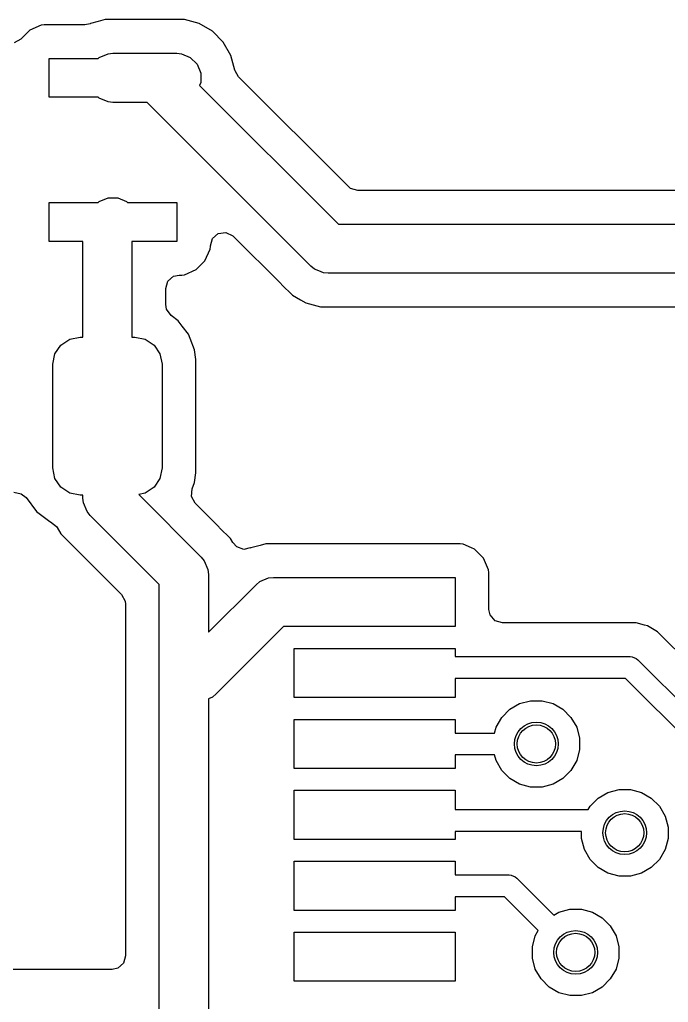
# Model space of a CAD drawing. Header units: inches. Extents: x 0.23 to 2.97, y 0.23 to 1.77.
# Drawn here: x 2.1081 to 2.342, y 1.0865 to 1.4411 of the extents above; entities that cross this region are included whole.
import ezdxf

# ---------------------------------------------------------------- set-up
doc = ezdxf.new("R2010")
doc.units = ezdxf.units.IN
doc.header["$MEASUREMENT"] = 0
doc.layers.add('BLACK', color=250, linetype='CONTINUOUS')

msp = doc.modelspace()

# ---------------------------------------------------------------- linework, layer by layer
at = {"layer": 'BLACK', "linetype": 'CONTINUOUS'}
for p, q in [((2.13351, 1.43957), (2.13164, 1.4392)), ((2.13365, 1.43963), (2.13351, 1.43957)), ((2.13648, 1.44039), (2.13365, 1.43963)), ((2.13899, 1.44106), (2.13648, 1.44039)), ((2.15469, 1.44106), (2.13899, 1.44106)), ((2.15499, 1.44106), (2.15469, 1.44106)), ((2.15469, 1.44106), (2.15469, 1.44106)), ((2.16052, 1.44106), (2.15499, 1.44106)), ((2.16082, 1.44106), (2.16052, 1.44106)), ((2.16752, 1.44106), (2.16082, 1.44106)), ((2.16082, 1.44106), (2.16082, 1.44106)), ((2.17286, 1.43963), (2.16752, 1.44106)), ((2.16752, 1.44106), (2.16752, 1.44106)), ((2.17765, 1.43686), (2.17286, 1.43963)), ((2.11177, 1.43725), (2.10854, 1.43402)), ((2.11592, 1.43908), (2.11177, 1.43725)), ((2.11694, 1.4392), (2.11592, 1.43908)), ((2.13164, 1.4392), (2.11694, 1.4392)), ((2.18156, 1.43295), (2.17765, 1.43686)), ((2.10854, 1.43402), (2.10613, 1.4327)), ((2.18432, 1.42816), (2.18156, 1.43295)), ((2.14003, 1.42874), (2.14175, 1.42891)), ((2.14175, 1.42891), (2.16475, 1.42891)), ((2.16475, 1.42891), (2.16648, 1.42874)), ((2.11875, 1.41306), (2.11875, 1.42706)), ((2.11875, 1.42706), (2.13647, 1.42706)), ((2.13647, 1.42706), (2.13683, 1.42742)), ((2.13683, 1.42742), (2.14003, 1.42874)), ((2.16648, 1.42874), (2.16967, 1.42742)), ((2.16967, 1.42742), (2.17212, 1.42498)), ((2.18575, 1.42282), (2.18432, 1.42816)), ((2.17212, 1.42498), (2.17344, 1.42178)), ((2.17344, 1.42178), (2.17344, 1.41833)), ((2.1858, 1.42263), (2.18575, 1.42282)), ((2.18575, 1.42282), (2.18575, 1.42282)), ((2.18707, 1.42044), (2.1858, 1.42263)), ((2.17344, 1.41833), (2.17302, 1.41732)), ((2.22665, 1.38086), (2.18707, 1.42044)), ((2.17302, 1.41732), (2.22305, 1.36728)), ((2.13647, 1.41306), (2.11875, 1.41306)), ((2.13683, 1.41269), (2.13647, 1.41306)), ((2.14003, 1.41137), (2.13683, 1.41269)), ((2.14175, 1.4112), (2.14003, 1.41137)), ((2.15408, 1.4112), (2.14175, 1.4112)), ((2.21312, 1.35216), (2.15408, 1.4112)), ((2.22747, 1.3802), (2.22665, 1.38086)), ((2.23011, 1.37943), (2.22747, 1.3802)), ((2.35299, 1.37943), (2.23011, 1.37943)), ((2.13683, 1.37542), (2.14003, 1.37674)), ((2.14003, 1.37674), (2.14348, 1.37674)), ((2.14348, 1.37674), (2.14667, 1.37542)), ((2.11875, 1.36106), (2.11875, 1.37506)), ((2.11875, 1.37506), (2.13639, 1.37506)), ((2.13639, 1.37506), (2.13683, 1.37542)), ((2.14667, 1.37542), (2.14704, 1.37506)), ((2.14704, 1.37506), (2.16475, 1.37506)), ((2.16475, 1.37506), (2.16475, 1.36106)), ((2.22305, 1.36728), (2.45609, 1.36728)), ((2.1769, 1.35942), (2.17767, 1.36206)), ((2.17767, 1.36206), (2.17975, 1.36386)), ((2.17975, 1.36386), (2.18248, 1.36425)), ((2.18248, 1.36425), (2.18498, 1.36311)), ((2.18498, 1.36311), (2.18523, 1.36287)), ((2.18523, 1.36287), (2.20241, 1.3457)), ((2.13093, 1.36106), (2.11875, 1.36106)), ((2.13093, 1.32655), (2.13093, 1.36106)), ((2.16475, 1.36106), (2.14864, 1.36106)), ((2.14864, 1.36106), (2.14864, 1.32655)), ((2.17495, 1.35407), (2.17678, 1.35823)), ((2.17678, 1.35823), (2.1769, 1.35924)), ((2.1769, 1.35924), (2.1769, 1.35942)), ((2.16758, 1.34903), (2.17174, 1.35086)), ((2.17174, 1.35086), (2.17495, 1.35407)), ((2.21446, 1.35106), (2.21312, 1.35216)), ((2.216, 1.35042), (2.21446, 1.35106)), ((2.21446, 1.35106), (2.21446, 1.35106)), ((2.16156, 1.34667), (2.16364, 1.34847)), ((2.16364, 1.34847), (2.16567, 1.34891)), ((2.16567, 1.34891), (2.16657, 1.34891)), ((2.16657, 1.34891), (2.16758, 1.34903)), ((2.16657, 1.34891), (2.16657, 1.34891)), ((2.21766, 1.34974), (2.216, 1.35042)), ((2.21938, 1.34957), (2.21766, 1.34974)), ((2.21766, 1.34974), (2.21766, 1.34974)), ((2.4597, 1.34957), (2.21938, 1.34957)), ((2.16079, 1.34403), (2.16156, 1.34667)), ((2.16079, 1.33827), (2.16079, 1.34403)), ((2.20241, 1.3457), (2.20241, 1.3457)), ((2.20241, 1.3457), (2.20258, 1.34553)), ((2.20258, 1.34553), (2.20258, 1.34553)), ((2.20258, 1.34553), (2.20649, 1.34162)), ((2.20649, 1.34162), (2.20934, 1.33997)), ((2.16109, 1.33659), (2.16079, 1.33827)), ((2.20934, 1.33997), (2.21128, 1.33885)), ((2.21128, 1.33885), (2.21662, 1.33742)), ((2.21662, 1.33742), (2.21662, 1.33742)), ((2.21662, 1.33742), (2.22245, 1.33742)), ((2.22245, 1.33742), (2.22245, 1.33742)), ((2.22245, 1.33742), (2.45369, 1.33742)), ((2.16272, 1.33438), (2.16109, 1.33659)), ((2.16532, 1.3324), (2.16272, 1.33438)), ((2.16676, 1.3305), (2.16532, 1.3324)), ((2.16532, 1.3324), (2.16532, 1.3324)), ((2.16532, 1.3324), (2.16532, 1.3324)), ((2.16897, 1.32759), (2.16676, 1.3305)), ((2.12618, 1.3258), (2.12994, 1.32655)), ((2.12994, 1.32655), (2.13093, 1.32655)), ((2.14864, 1.32655), (2.14963, 1.32655)), ((2.14963, 1.32655), (2.15339, 1.3258)), ((2.16961, 1.32597), (2.16897, 1.32759)), ((2.16897, 1.32759), (2.16897, 1.32759)), ((2.17119, 1.32196), (2.16961, 1.32597)), ((2.12085, 1.32048), (2.12298, 1.32367)), ((2.12298, 1.32367), (2.12618, 1.3258)), ((2.15339, 1.3258), (2.15659, 1.32367)), ((2.15659, 1.32367), (2.15872, 1.32048)), ((2.1201, 1.31671), (2.12085, 1.32048)), ((2.15872, 1.32048), (2.15947, 1.31671)), ((2.17162, 1.31843), (2.17119, 1.32196)), ((2.1201, 1.27931), (2.1201, 1.31671)), ((2.15947, 1.31671), (2.15947, 1.27931)), ((2.17162, 1.29047), (2.17162, 1.31843)), ((2.17162, 1.27759), (2.17162, 1.29047)), ((2.12085, 1.27554), (2.1201, 1.27931)), ((2.15947, 1.27931), (2.15872, 1.27554)), ((2.17119, 1.27405), (2.17162, 1.27759)), ((2.12298, 1.27235), (2.12085, 1.27554)), ((2.15872, 1.27554), (2.15659, 1.27235)), ((2.17031, 1.27181), (2.17119, 1.27405)), ((2.10603, 1.27053), (2.10874, 1.27004)), ((2.10874, 1.27004), (2.11045, 1.26863)), ((2.12618, 1.27021), (2.12298, 1.27235)), ((2.12994, 1.26946), (2.12618, 1.27021)), ((2.13093, 1.26946), (2.12994, 1.26946)), ((2.13093, 1.26848), (2.13093, 1.26946)), ((2.15339, 1.27021), (2.15105, 1.26975)), ((2.15105, 1.26975), (2.17361, 1.24719)), ((2.15659, 1.27235), (2.15339, 1.27021)), ((2.17008, 1.26899), (2.17028, 1.27173)), ((2.17028, 1.27173), (2.17031, 1.27181)), ((2.11045, 1.26863), (2.11425, 1.26361)), ((2.1311, 1.26675), (2.13093, 1.26848)), ((2.13242, 1.26356), (2.1311, 1.26675)), ((2.1311, 1.26675), (2.1311, 1.26675)), ((2.1714, 1.26657), (2.17008, 1.26899)), ((2.18007, 1.2579), (2.1714, 1.26657)), ((2.11425, 1.26361), (2.11906, 1.25996)), ((2.13352, 1.26222), (2.13242, 1.26356)), ((2.15849, 1.23725), (2.13352, 1.26222)), ((2.11906, 1.25996), (2.11906, 1.25996)), ((2.11906, 1.25996), (2.11906, 1.25996)), ((2.11906, 1.25996), (2.11927, 1.25988)), ((2.11927, 1.25988), (2.12144, 1.25819)), ((2.12144, 1.25819), (2.12171, 1.25778)), ((2.12171, 1.25778), (2.12298, 1.25558)), ((2.12298, 1.25558), (2.12298, 1.25558)), ((2.12298, 1.25558), (2.12717, 1.2514)), ((2.18024, 1.25773), (2.18007, 1.2579)), ((2.18007, 1.2579), (2.18007, 1.2579)), ((2.18415, 1.25382), (2.18024, 1.25773)), ((2.18024, 1.25773), (2.18024, 1.25773)), ((2.18499, 1.25237), (2.18415, 1.25382)), ((2.18415, 1.25382), (2.18415, 1.25382)), ((2.18415, 1.25382), (2.18415, 1.25382)), ((2.18638, 1.25083), (2.18499, 1.25237)), ((2.19686, 1.25194), (2.19485, 1.2514)), ((2.20239, 1.25194), (2.19686, 1.25194)), ((2.20269, 1.25194), (2.20239, 1.25194)), ((2.23893, 1.25194), (2.20269, 1.25194)), ((2.20269, 1.25194), (2.20269, 1.25194)), ((2.26701, 1.25194), (2.23893, 1.25194)), ((2.26803, 1.25182), (2.26701, 1.25194)), ((2.26701, 1.25194), (2.26701, 1.25194)), ((2.271, 1.2505), (2.26803, 1.25182)), ((2.26803, 1.25182), (2.26803, 1.25182)), ((2.12717, 1.2514), (2.12717, 1.25139)), ((2.12717, 1.25139), (2.14491, 1.23365)), ((2.18898, 1.24993), (2.18638, 1.25083)), ((2.19119, 1.25047), (2.18898, 1.24993)), ((2.19122, 1.25038), (2.19119, 1.25047)), ((2.19152, 1.2505), (2.19122, 1.25038)), ((2.19485, 1.2514), (2.19152, 1.2505)), ((2.27218, 1.24998), (2.271, 1.2505)), ((2.27539, 1.24677), (2.27218, 1.24998)), ((2.17361, 1.24719), (2.17471, 1.24584)), ((2.17471, 1.24584), (2.17471, 1.24584)), ((2.17471, 1.24584), (2.17603, 1.24265)), ((2.27723, 1.24262), (2.27539, 1.24677)), ((2.17603, 1.24265), (2.1762, 1.24092)), ((2.1762, 1.24092), (2.1762, 1.22003)), ((2.27734, 1.2416), (2.27723, 1.24262)), ((2.27734, 1.22831), (2.27734, 1.2416)), ((2.27734, 1.2416), (2.27734, 1.2416)), ((2.19336, 1.2372), (2.19471, 1.2383)), ((2.19471, 1.2383), (2.1979, 1.23962)), ((2.1979, 1.23962), (2.19963, 1.23979)), ((2.1979, 1.23962), (2.1979, 1.23962)), ((2.19963, 1.23979), (2.23616, 1.23979)), ((2.23616, 1.23979), (2.2652, 1.23979)), ((2.2652, 1.23979), (2.2652, 1.22207)), ((2.15849, 1.08317), (2.15849, 1.23725)), ((2.1762, 1.22003), (2.19336, 1.2372)), ((2.14491, 1.23365), (2.14623, 1.23124)), ((2.14623, 1.23124), (2.14634, 1.2302)), ((2.14634, 1.2302), (2.14634, 1.10327)), ((2.27779, 1.22629), (2.27734, 1.22831)), ((2.27959, 1.22421), (2.27779, 1.22629)), ((2.28223, 1.22343), (2.27959, 1.22421)), ((2.33036, 1.22343), (2.28223, 1.22343)), ((2.33343, 1.22261), (2.33036, 1.22343)), ((2.33036, 1.22343), (2.33036, 1.22343)), ((2.2033, 1.22207), (2.179, 1.19777)), ((2.20686, 1.22207), (2.2033, 1.22207)), ((2.20713, 1.22207), (2.20686, 1.22207)), ((2.2652, 1.22207), (2.20713, 1.22207)), ((2.33445, 1.22234), (2.33343, 1.22261)), ((2.33812, 1.22022), (2.33445, 1.22234)), ((2.33445, 1.22234), (2.33445, 1.22234)), ((2.35297, 1.20537), (2.33812, 1.22022)), ((2.33812, 1.22022), (2.33812, 1.22022)), ((2.20713, 1.19648), (2.20713, 1.2142)), ((2.20713, 1.2142), (2.2652, 1.2142)), ((2.2652, 1.2142), (2.2652, 1.21129)), ((2.2652, 1.21129), (2.32824, 1.21129)), ((2.32824, 1.21129), (2.32901, 1.21121)), ((2.32901, 1.21121), (2.33043, 1.21062)), ((2.33043, 1.21062), (2.33103, 1.21013)), ((2.33103, 1.21013), (2.36849, 1.17267)), ((2.32661, 1.20341), (2.2652, 1.20341)), ((2.2652, 1.20341), (2.2652, 1.19648)), ((2.36177, 1.16825), (2.32661, 1.20341)), ((2.17765, 1.19667), (2.1762, 1.19607)), ((2.1762, 1.19607), (2.1762, 1.06179)), ((2.179, 1.19777), (2.17765, 1.19667)), ((2.2652, 1.19648), (2.20713, 1.19648)), ((2.2884, 1.1943), (2.29237, 1.19536)), ((2.29237, 1.19536), (2.29648, 1.19536)), ((2.29648, 1.19536), (2.30045, 1.1943)), ((2.28193, 1.18934), (2.28484, 1.19224)), ((2.28484, 1.19224), (2.2884, 1.1943)), ((2.30045, 1.1943), (2.30401, 1.19224)), ((2.30401, 1.19224), (2.30692, 1.18934)), ((2.20713, 1.17089), (2.20713, 1.18861)), ((2.20713, 1.18861), (2.2652, 1.18861)), ((2.2652, 1.18861), (2.2652, 1.18369)), ((2.27988, 1.18578), (2.28193, 1.18934)), ((2.30692, 1.18934), (2.30897, 1.18578)), ((2.27932, 1.18369), (2.27988, 1.18578)), ((2.30897, 1.18578), (2.31004, 1.18181)), ((2.2652, 1.18369), (2.27932, 1.18369)), ((2.31004, 1.18181), (2.31004, 1.17769)), ((2.31004, 1.17769), (2.30897, 1.17372)), ((2.27932, 1.17581), (2.2652, 1.17581)), ((2.2652, 1.17581), (2.2652, 1.17089)), ((2.27988, 1.17372), (2.27932, 1.17581)), ((2.28193, 1.17016), (2.27988, 1.17372)), ((2.30897, 1.17372), (2.30692, 1.17016)), ((2.2652, 1.17089), (2.20713, 1.17089)), ((2.28484, 1.16726), (2.28193, 1.17016)), ((2.30692, 1.17016), (2.30401, 1.16726)), ((2.2884, 1.1652), (2.28484, 1.16726)), ((2.30401, 1.16726), (2.30045, 1.1652)), ((2.20713, 1.1453), (2.20713, 1.16302)), ((2.20713, 1.16302), (2.2652, 1.16302)), ((2.2652, 1.16302), (2.2652, 1.15609)), ((2.29237, 1.16414), (2.2884, 1.1652)), ((2.29648, 1.16414), (2.29237, 1.16414)), ((2.30045, 1.1652), (2.29648, 1.16414)), ((2.32026, 1.16226), (2.32423, 1.16332)), ((2.32423, 1.16332), (2.32834, 1.16332)), ((2.32834, 1.16332), (2.33231, 1.16226)), ((2.31379, 1.15729), (2.3167, 1.1602)), ((2.3167, 1.1602), (2.32026, 1.16226)), ((2.33231, 1.16226), (2.33588, 1.1602)), ((2.33588, 1.1602), (2.33878, 1.15729)), ((2.2652, 1.15609), (2.3131, 1.15609)), ((2.3131, 1.15609), (2.31379, 1.15729)), ((2.33878, 1.15729), (2.34084, 1.15373)), ((2.34084, 1.15373), (2.3419, 1.14976)), ((2.3419, 1.14976), (2.3419, 1.14565)), ((2.2652, 1.1453), (2.20713, 1.1453)), ((2.31068, 1.14821), (2.2652, 1.14821)), ((2.2652, 1.14821), (2.2652, 1.1453)), ((2.31068, 1.14565), (2.31068, 1.14821)), ((2.31174, 1.14168), (2.31068, 1.14565)), ((2.3419, 1.14565), (2.34084, 1.14168)), ((2.31379, 1.13812), (2.31174, 1.14168)), ((2.34084, 1.14168), (2.33878, 1.13812)), ((2.3167, 1.13521), (2.31379, 1.13812)), ((2.33878, 1.13812), (2.33588, 1.13521)), ((2.20713, 1.11971), (2.20713, 1.13743)), ((2.20713, 1.13743), (2.2652, 1.13743)), ((2.2652, 1.13743), (2.2652, 1.13251)), ((2.32026, 1.13316), (2.3167, 1.13521)), ((2.33588, 1.13521), (2.33231, 1.13316)), ((2.2652, 1.13251), (2.28458, 1.13251)), ((2.28458, 1.13251), (2.28535, 1.13243)), ((2.28535, 1.13243), (2.28677, 1.13184)), ((2.28677, 1.13184), (2.28737, 1.13135)), ((2.28737, 1.13135), (2.3007, 1.11802)), ((2.32423, 1.13209), (2.32026, 1.13316)), ((2.32834, 1.13209), (2.32423, 1.13209)), ((2.33231, 1.13316), (2.32834, 1.13209)), ((2.28295, 1.12463), (2.2652, 1.12463)), ((2.2652, 1.12463), (2.2652, 1.11971)), ((2.29513, 1.11245), (2.28295, 1.12463)), ((2.2652, 1.11971), (2.20713, 1.11971)), ((2.3007, 1.11802), (2.30257, 1.1191)), ((2.30257, 1.1191), (2.30654, 1.12017)), ((2.30654, 1.12017), (2.31065, 1.12017)), ((2.31065, 1.12017), (2.31463, 1.1191)), ((2.31463, 1.1191), (2.31819, 1.11705)), ((2.31819, 1.11705), (2.32109, 1.11414)), ((2.32109, 1.11414), (2.32315, 1.11058)), ((2.20713, 1.09412), (2.20713, 1.11184)), ((2.20713, 1.11184), (2.2652, 1.11184)), ((2.2652, 1.11184), (2.2652, 1.09412)), ((2.29299, 1.10661), (2.29405, 1.11058)), ((2.29405, 1.11058), (2.29513, 1.11245)), ((2.32315, 1.11058), (2.32421, 1.10661)), ((2.29299, 1.1025), (2.29299, 1.10661)), ((2.32421, 1.10661), (2.32421, 1.1025)), ((2.14634, 1.10327), (2.14556, 1.10063)), ((2.14556, 1.10063), (2.14349, 1.09883)), ((2.29405, 1.09853), (2.29299, 1.1025)), ((2.32421, 1.1025), (2.32315, 1.09853)), ((2.14146, 1.09839), (2.05089, 1.09839)), ((2.14349, 1.09883), (2.14146, 1.09839)), ((2.29611, 1.09497), (2.29405, 1.09853)), ((2.32315, 1.09853), (2.32109, 1.09497)), ((2.2652, 1.09412), (2.20713, 1.09412)), ((2.29901, 1.09206), (2.29611, 1.09497)), ((2.30257, 1.09), (2.29901, 1.09206)), ((2.31819, 1.09206), (2.31463, 1.09)), ((2.32109, 1.09497), (2.31819, 1.09206)), ((2.30654, 1.08894), (2.30257, 1.09)), ((2.31065, 1.08894), (2.30654, 1.08894)), ((2.31463, 1.09), (2.31065, 1.08894))]:
    msp.add_line(p, q, dxfattribs=at)
at = {"layer": 'BLACK'}
for centre in [(2.29443, 1.17975), (2.32629, 1.14771), (2.3086, 1.10455)]:
    msp.add_circle(centre, 0.00787, dxfattribs=at)
at = {"layer": 'WHITE'}
for centre in [(2.29443, 1.17975), (2.32629, 1.14771), (2.3086, 1.10455)]:
    msp.add_circle(centre, 0.00689, dxfattribs=at)

doc.saveas('drawing.dxf')
